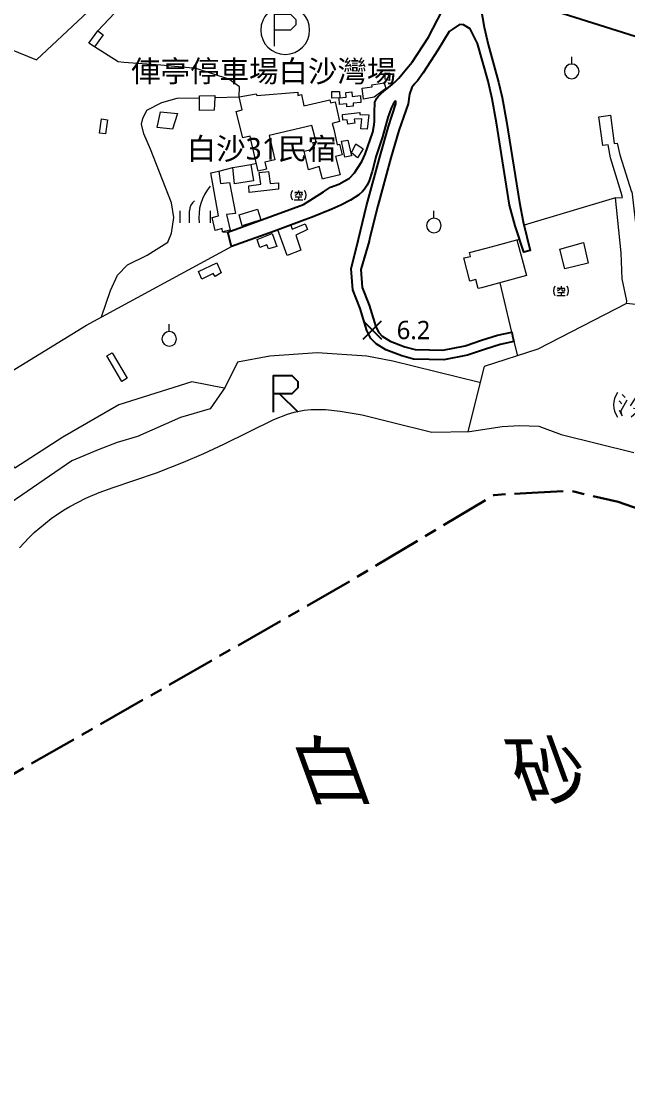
# Model space of a CAD drawing. Extents: x 219840 to 222438, y 2425093 to 2427865.
# Drawn here: x 220472.6 to 220721, y 2426125.6 to 2426565.2 of the extents above; entities that cross this region are included whole.
import ezdxf
from ezdxf.enums import TextEntityAlignment as Align

# ---------------------------------------------------------------- set-up
doc = ezdxf.new("R2010")
doc.units = 0
doc.linetypes.add('103', pattern=[32.5, 20, -3.75, 5, -3.75])
for name, color, linetype, lineweight in [('9230000', 7, '103', 30), ('9310100', 7, 'Continuous', 20), ('9530200', 5, 'Continuous', 20), ('9720000', 3, 'Continuous', 20), ('9730301', 3, 'Continuous', 20), ('9790103', 7, 'Continuous', 20), ('9960204', 7, 'Continuous', 20)]:
    doc.layers.add(name, color=color, linetype=linetype, lineweight=lineweight)
for name, color, linetype in [('9420001', 1, 'Continuous'), ('9540104', 7, 'Continuous'), ('9810200', 7, 'Continuous'), ('9950404', 7, 'Continuous')]:
    doc.layers.add(name, color=color, linetype=linetype)
doc.layers.add('9510402', color=34, linetype='Continuous', lineweight=20, true_color=0xa55200)
doc.layers.add('9790201', color=34, linetype='145', lineweight=20, true_color=0xa55200)
doc.styles.add('LMP', font='Microsoft JhengHei.ttf')
doc.linetypes.add('145', pattern='A,0,-7.5,[10,base.shx,S=1,R=0,X=0,Y=0]', length=7.5)

# ---------------------------------------------------------------- blocks, each defined once
blk = doc.blocks.new('97913')
at = {"linetype": 'Continuous'}
for points in [[(-10, 8.7, 0.333333), (-10, -6.3)], [(10, -6.3, 0.333333), (10, 8.7)]]:
    blk.add_lwpolyline(points, format="xyb", dxfattribs=at)
for points in [[(-5.3, 6.5), (-5.5, 5.4), (-6.1, 3.7)], [(-1.7, 5.9), (-2.2, 3.7), (-3.9, 1.8), (-6.1, 0.7)], [(-5.4, 5.9), (6.4, 5.9), (4.4, 4)], [(0, 8.7), (0, 6.2)], [(1.1, 5.9), (1.1, 2.6), (1.6, 1.5), (5.8, 1.5), (6.3, 2.1), (6, 3.3)], [(-6.9, -6.3), (6.9, -6.3)], [(-5.3, -1.5), (5.5, -1.5)], [(0, -1.5), (0, -6.3)]]:
    blk.add_lwpolyline(points, dxfattribs=at)
blk = doc.blocks.new('97200')
at = {"linetype": 'Continuous'}
for points in [[(6.25, 15, 0.214635), (1.75, 0)], [(-0.25, 9, 0.201941), (-2.25, 5)]]:
    blk.add_lwpolyline(points, format="xyb", dxfattribs=at)
for points in [[(-6.25, 5), (-6.25, 0)], [(-2.25, 0), (-2.25, 5)], [(6.25, 5), (6.25, 0)]]:
    blk.add_lwpolyline(points, dxfattribs=at)
blk = doc.blocks.new('97331')
at = {"linetype": 'Continuous'}
blk.add_lwpolyline([(0, 3), (0, 6)], dxfattribs=at)
blk.add_lwpolyline([(-3, 0, 1), (3, 0, 1)], format="xyb", close=True, dxfattribs=at)
blk = doc.blocks.new('95142')
at = {"linetype": 'Continuous'}
for points in [[(-5.81, 4.45, 0.333333), (-5.81, -5.55)], [(7.52, -5.55, 0.333333), (7.52, 4.45)]]:
    blk.add_lwpolyline(points, format="xyb", dxfattribs=at)
for points in [[(2.69, 4.45), (2.69, -2.26)], [(-5.19, 1.1), (-4.09, -0.18)], [(-4.46, -3.1), (-1.9, 1.47)], [(-3.97, 3.69), (-2.69, 2.41)], [(1.37, 2.12), (-0.64, -0.99)], [(4.49, 1.75), (7.29, 0.1)], [(-5.19, -2.73), (-3.91, -5.11)], [(-3.91, -5.11), (-4.46, -3.1)], [(6.02, -0.13), (-0.3, -5.55)], [(2.69, -2.26), (0.68, -2.08)]]:
    blk.add_lwpolyline(points, dxfattribs=at)
blk = doc.blocks.new('99624')
at = {"linetype": 'Continuous'}
blk.add_lwpolyline([(-10, 0, 1), (10, 0, 1)], format="xyb", close=True, dxfattribs=at)
for points in [[(-4.37, -6.56), (-4.37, 6.56), (2.19, 6.56), (4.37, 4.38), (4.37, 2.19), (2.19, 0), (-4.37, 0)], [(-4.37, 0), (-4.37, 0)]]:
    blk.add_lwpolyline(points, dxfattribs=at)
blk = doc.blocks.new('98120')
at = {"linetype": 'Continuous'}
for points in [[(-3.75, -3.75), (3.75, 3.75)], [(-3.75, 3.75), (3.75, -3.75)]]:
    blk.add_lwpolyline(points, dxfattribs=at)
blk = doc.blocks.new('95411d')
for points in [[(-5, -7.58), (-5, 7.48), (2.44, 7.48), (4.97, 4.96), (4.97, 2.38), (2.44, 0), (-5, 0)], [(5.07, -7.58), (-2.52, 0)]]:
    blk.add_lwpolyline(points)

msp = doc.modelspace()

# ---------------------------------------------------------------- linework, layer by layer
at = {"layer": '9230000', "flags": 128}
msp.add_lwpolyline([(221274.04, 2425094.92), (221247.47, 2425130.72), (221242.42, 2425142.38), (221232.73, 2425170.79), (221225.99, 2425179.54), (221195.19, 2425216.75), (221167.03, 2425250.23), (221154.25, 2425274.33), (221130.21, 2425322.67), (221115.04, 2425338.79), (221084.15, 2425377.66), (221050.67, 2425413.24), (221039.46, 2425430.83), (221018.87, 2425470.59), (221009.5, 2425483.7), (220975.66, 2425530.51), (220960.37, 2425567.26), (220952.27, 2425600.36), (220940.23, 2425632.61), (220933.05, 2425666.85), (220931.82, 2425680.36), (220934.49, 2425682.37), (220935.81, 2425683.37), (220941.75, 2425681.76), (220946.38, 2425675.97), (220949.32, 2425666.89), (220953.66, 2425658.42), (220958.59, 2425656.7), (220961.43, 2425659.98), (220961.75, 2425662.97), (220962.01, 2425665.33), (220960.59, 2425673.37), (220963.39, 2425683.9), (220963.72, 2425699.82), (220963.57, 2425717.53), (220959.98, 2425735.41), (220958.61, 2425747.28), (220957.36, 2425789.07), (220960.93, 2425799.98), (220967.72, 2425817.43), (220969.61, 2425822.29), (220975.3, 2425840.56), (220977.7, 2425848.29), (220978.19, 2425866.89), (220975.14, 2425886.8), (220965.69, 2425913.03), (220964.53, 2425922.09), (220966.13, 2425947.3), (220968.77, 2425964.97), (220977.38, 2425992.24), (220985.46, 2426017.75), (220988.72, 2426022.08), (220993.35, 2426028.22), (220997.03, 2426037.72), (220997.04, 2426038.26), (220997.61, 2426053.89), (220997.77, 2426095.67), (221000.86, 2426108.24), (221002.4, 2426130), (221000.03, 2426152.97), (220980.06, 2426181.37), (220950.8, 2426208.87), (220871.43, 2426273.59), (220847.44, 2426286.25), (220822.6, 2426301.47), (220802.49, 2426318.68), (220777.46, 2426329.32), (220758.19, 2426343.45), (220736.32, 2426361.94), (220717.09, 2426368.56), (220697.45, 2426373.14), (220681.68, 2426372.33), (220666.18, 2426371.39), (220606.08, 2426335.39), (220454.04, 2426248.41), (220317.79, 2426201.44), (220175.44, 2426217.89), (220103.35, 2426290.81), (220097.78, 2426442.19), (220062.76, 2426650.69), (220063.03, 2426914.58), (220038.28, 2427106.2), (220085.03, 2427343.91), (220113.63, 2427581.73), (220133.1, 2427806.68), (220141.57, 2427864.8)], dxfattribs=at)
at = {"layer": '9310100', "flags": 128}
for points in [[(220506.14, 2426559.73), (220502.58, 2426554.79), (220500.21, 2426556.36), (220503.89, 2426561.4), (220506.14, 2426559.73)], [(220623.52, 2426544.1), (220623.38, 2426541.06), (220621.62, 2426541.59), (220621.67, 2426544.24), (220623.52, 2426544.1)], [(220617.21, 2426534.25), (220612.76, 2426533.48), (220612.19, 2426537.98), (220616.29, 2426538.5), (220616.24, 2426539.28), (220621.26, 2426540.15), (220621.95, 2426537.85), (220617.21, 2426534.25)], [(220585.84, 2426536.34), (220585.91, 2426534.99), (220587.42, 2426535.3), (220588.4, 2426530.74), (220599, 2426533.17), (220599.3, 2426531.86), (220601.12, 2426532.28), (220602.24, 2426527.47), (220602.69, 2426525.53), (220602.96, 2426524.29), (220599.91, 2426523.51), (220600.58, 2426521.08), (220601.95, 2426514.79), (220603.01, 2426515.04), (220604.05, 2426510.64), (220601.33, 2426510.01), (220603.24, 2426502.52), (220596.85, 2426500.97), (220595.95, 2426500.74), (220594.61, 2426505.82), (220590.2, 2426504.44), (220588.53, 2426512.08), (220592.71, 2426513.19), (220592.66, 2426513.49), (220592.08, 2426515.65), (220593.38, 2426515.99), (220591.67, 2426522.68), (220574.09, 2426518.54), (220576.45, 2426508.55), (220572.41, 2426507.59), (220573.08, 2426504.73), (220569.66, 2426503.92), (220566.51, 2426517.43), (220566.29, 2426518.33), (220563.29, 2426517.58), (220560.58, 2426528.4), (220563.02, 2426529), (220561.9, 2426534.38), (220568.87, 2426535.59), (220569.02, 2426534.94), (220585.84, 2426536.34)], [(220603.12, 2426534), (220599.86, 2426533.86), (220599.75, 2426536.56), (220602.97, 2426536.59), (220603.12, 2426534)], [(220607.96, 2426536.45), (220608.15, 2426534.51), (220611.49, 2426534.86), (220611.67, 2426532.07), (220608.49, 2426531.78), (220608.56, 2426530.56), (220606.01, 2426530.34), (220605.92, 2426531.55), (220603.01, 2426531.29), (220602.86, 2426533.95), (220605.66, 2426534.25), (220605.48, 2426536.21), (220607.96, 2426536.45)], [(220551.64, 2426528.91), (220545.58, 2426528.77), (220545.55, 2426534), (220545.55, 2426534.85), (220551.89, 2426534.93), (220551.85, 2426534.14), (220551.64, 2426528.91)], [(220536.56, 2426527.6), (220534.51, 2426521.13), (220528.26, 2426521.8), (220529.57, 2426528.26), (220536.56, 2426527.6)], [(220614.9, 2426527), (220614.33, 2426521.2), (220611.75, 2426521.35), (220612.07, 2426525.42), (220608.9, 2426525.2), (220609.17, 2426523.63), (220606.31, 2426523.24), (220606.06, 2426525), (220604.28, 2426524.87), (220604.17, 2426527.21), (220611.22, 2426528), (220611.32, 2426527.18), (220614.9, 2426527)], [(220713.95, 2426526.85), (220715.49, 2426515.25), (220716.74, 2426515.4), (220717.8, 2426510.66), (220722.53, 2426495.56), (220722.66, 2426495.57), (220727.09, 2426458.29), (220728.53, 2426458.55), (220728.88, 2426455.58), (220726.34, 2426455.2), (220726.34, 2426449.25), (220725.45, 2426449.24), (220720.47, 2426449.72), (220720.61, 2426450.82), (220718.69, 2426459.9), (220718.32, 2426470.53), (220716.03, 2426493.08), (220718.92, 2426493.14), (220718.4, 2426495.21), (220713.94, 2426509.45), (220713.07, 2426514.7), (220710.8, 2426514.51), (220709.18, 2426526.15), (220713.95, 2426526.85)], [(220507.92, 2426525.02), (220507.06, 2426519.24), (220504.64, 2426519.53), (220505.45, 2426525.41), (220507.92, 2426525.02)], [(220607.81, 2426510.23), (220605.14, 2426509.72), (220603.73, 2426516.19), (220603.81, 2426516.19), (220606.4, 2426516.65), (220607.81, 2426510.23)], [(220612.67, 2426513.13), (220610.37, 2426509.44), (220607.82, 2426511.45), (220609.64, 2426515.08), (220612.67, 2426513.13)], [(220567.68, 2426500), (220559.98, 2426498.83), (220559.18, 2426505.45), (220566.6, 2426506.64), (220567.68, 2426500)], [(220553.57, 2426503.95), (220554.14, 2426498.94), (220557.86, 2426499.32), (220560.4, 2426486.65), (220556.66, 2426486.2), (220558.11, 2426479.87), (220555.07, 2426479.1), (220554.85, 2426480.47), (220552.05, 2426479.68), (220550.8, 2426484.96), (220553.44, 2426485.65), (220550.17, 2426503.3), (220553.57, 2426503.95)], [(220573.88, 2426503.87), (220574.48, 2426498.96), (220577.9, 2426499.18), (220577.97, 2426496.54), (220566, 2426495.25), (220565.79, 2426497.96), (220570.65, 2426498.58), (220570.02, 2426503.39), (220573.88, 2426503.87)], [(220570.78, 2426484.04), (220563.06, 2426481.58), (220561.79, 2426486.1), (220569.35, 2426488.39), (220570.78, 2426484.04)], [(220588.85, 2426482.39), (220589.82, 2426480.13), (220585.03, 2426477.81), (220587.09, 2426471.63), (220581.54, 2426469.48), (220577.68, 2426479.94), (220583.03, 2426481.91), (220583.55, 2426480.28), (220588.85, 2426482.39)], [(220575.4, 2426478.5), (220577.33, 2426473.11), (220573.9, 2426472.15), (220573.16, 2426473.77), (220570.33, 2426472.7), (220569.2, 2426475.94), (220575.4, 2426478.5)], [(220679.55, 2426461.2), (220661.11, 2426456.23), (220659.76, 2426455.87), (220658.75, 2426459.64), (220656.4, 2426458.87), (220653.93, 2426468.44), (220656.62, 2426469.07), (220656.26, 2426470.71), (220663.05, 2426472.49), (220667.15, 2426473.59), (220675.6, 2426475.87), (220679.55, 2426461.2)], [(220704.83, 2426466.27), (220695.27, 2426463.95), (220693.25, 2426471.96), (220702.95, 2426474.79), (220704.83, 2426466.27)], [(220554.44, 2426462.35), (220552.04, 2426460.86), (220551.24, 2426462.13), (220546.54, 2426459.8), (220545.15, 2426462.83), (220552.71, 2426466.49), (220554.44, 2426462.35)], [(220515.9, 2426419.19), (220513.7, 2426417.92), (220507.64, 2426428.37), (220509.86, 2426429.65), (220515.9, 2426419.19)]]:
    msp.add_lwpolyline(points, close=True, dxfattribs=at)
at = {"layer": '9420001', "flags": 128}
for points in [[(220773.5, 2426543.58), (220674.62, 2426574.75)], [(220660.9, 2426570.81), (220662.21, 2426562.91), (220663.88, 2426555.85), (220668.15, 2426540.43), (220669.58, 2426534.06), (220671.34, 2426524.22), (220676.63, 2426491.11), (220678.24, 2426483.21), (220681.01, 2426471.53), (220678.42, 2426470.82), (220674.96, 2426481.53), (220672.63, 2426490), (220667.22, 2426523.79), (220665.45, 2426533.62), (220663.8, 2426540.75), (220659.53, 2426556.18), (220659.14, 2426557.01), (220656.49, 2426562.2), (220653.78, 2426563.86), (220652.12, 2426563.98), (220649.14, 2426562), (220647.83, 2426561.12), (220643.25, 2426553.42), (220637.29, 2426544.16), (220634.88, 2426540.98), (220633.52, 2426539.52), (220633.43, 2426539.3), (220632.65, 2426538.2), (220631.64, 2426535.44), (220631.03, 2426531.48), (220627.23, 2426520.57), (220623.96, 2426509.46), (220618.63, 2426489.8), (220615.25, 2426476.22), (220615.07, 2426475.26), (220611.75, 2426463.74), (220612.26, 2426456.32), (220615.15, 2426449.08), (220617.78, 2426440.27), (220619.03, 2426437.86), (220620.46, 2426436.41), (220623.66, 2426434.32), (220629.73, 2426432.11), (220633.89, 2426430.96), (220639.87, 2426430.77), (220645.32, 2426430.7), (220654.41, 2426432.46), (220661.15, 2426434.73), (220667.74, 2426436.88), (220673.49, 2426438.11), (220673.84, 2426436.47), (220674.32, 2426434.25), (220668.76, 2426433.07), (220662.39, 2426430.99), (220655.42, 2426428.64), (220645.67, 2426426.75), (220639.69, 2426426.83), (220633.2, 2426427.05), (220628.53, 2426428.35), (220621.88, 2426430.77), (220617.95, 2426433.34), (220615.81, 2426435.51), (220614.11, 2426438.79), (220611.42, 2426447.78), (220608.37, 2426455.43), (220607.78, 2426464.01), (220610.68, 2426476.11), (220614.01, 2426489.7), (220619.57, 2426510.24), (220623.09, 2426522.21), (220626.07, 2426531.5), (220626.07, 2426532.49), (220625.74, 2426532.6), (220624.96, 2426531.43), (220624.06, 2426529.71), (220622.72, 2426525.95), (220620.6, 2426518.05), (220617.91, 2426510.22), (220616.28, 2426503.8), (220615.07, 2426499.95), (220614.25, 2426498.17), (220613.2, 2426496.55), (220612.35, 2426495.59), (220610.85, 2426494.28), (220607.44, 2426492.05), (220603.52, 2426490.03), (220599.86, 2426488.39), (220591.73, 2426485.19), (220590.18, 2426484.58), (220588.73, 2426484.01), (220578.56, 2426480.27), (220576.35, 2426479.45), (220558.74, 2426473.09), (220557.14, 2426478.99), (220588.22, 2426490.26), (220596.34, 2426495.53), (220599.22, 2426497.39), (220602.64, 2426498.7), (220607.06, 2426501.11), (220609.03, 2426503.31), (220612.07, 2426507.87), (220613.53, 2426510.91), (220616.64, 2426519.91), (220617.21, 2426523.08), (220617.33, 2426524.34), (220617.27, 2426527.89), (220617.46, 2426532.2), (220618.22, 2426533.78), (220618.79, 2426534.51), (220620.12, 2426535.84), (220621.01, 2426536.53), (220624.5, 2426539.39), (220626.11, 2426540.92), (220627.22, 2426541.98), (220630.35, 2426545.79), (220632.7, 2426548.61), (220639.39, 2426558.8), (220644.98, 2426569.65)]]:
    msp.add_lwpolyline(points, dxfattribs=at)
at = {"layer": '9530200', "flags": 128}
msp.add_lwpolyline([(220471.9, 2426349.8), (220475.72, 2426353.92), (220477.88, 2426356), (220480.13, 2426358), (220484.86, 2426361.75), (220489.83, 2426365.16), (220492.4, 2426366.73), (220498.98, 2426370.14), (220504.51, 2426372.45), (220510.15, 2426374.51), (220527.96, 2426380.5), (220539.1, 2426384.84), (220547.33, 2426388.4), (220555.51, 2426392.17), (220576.03, 2426402.34), (220581.58, 2426404.53), (220584.39, 2426405.36), (220588.44, 2426406.12), (220591.34, 2426406.38), (220597.22, 2426406.35), (220603.17, 2426405.76), (220612.17, 2426404.16), (220624.19, 2426401.28), (220640.83, 2426397.07), (220656.17, 2426397.34), (220669.66, 2426399.38), (220676.64, 2426399.84), (220684.55, 2426399.62), (220693.73, 2426396.16), (220723.59, 2426388.74)], dxfattribs=at)
at = {"layer": '9790201', "flags": 128}
for points in [[(220660.24, 2426417.45), (220624.84, 2426426.23), (220614.12, 2426428.23), (220593.78, 2426429.64), (220574.44, 2426428.24), (220561.17, 2426425.8), (220556.04, 2426415.59), (220549.97, 2426406.72), (220537.83, 2426403.12), (220520.23, 2426395.28), (220511.91, 2426392.84), (220504.08, 2426389.94), (220493.26, 2426385.34), (220465.77, 2426366.62), (220458.5, 2426359.94), (220450.08, 2426347.43), (220444.92, 2426346.3), (220436.04, 2426343.02), (220428.48, 2426339.68), (220420.5, 2426339.59), (220403.87, 2426335.22), (220392.68, 2426330.77), (220370.35, 2426329.69), (220355.41, 2426326.35), (220345.23, 2426321.59), (220335.63, 2426315.35), (220325.23, 2426309.28), (220319.3, 2426307.73), (220312.4, 2426309.16), (220306.5, 2426309.24), (220295.37, 2426308.46), (220282.72, 2426306.1), (220275.81, 2426308.27), (220267.52, 2426313.21), (220264.04, 2426315.51), (220261.16, 2426321.33), (220258.19, 2426326.93), (220257.27, 2426332.35), (220258.76, 2426338.29), (220262.16, 2426342.26), (220262.8, 2426345.8), (220261.9, 2426349.78), (220256.02, 2426356.08), (220250.54, 2426360.33), (220246.81, 2426360.42), (220242.05, 2426356.09), (220239.5, 2426355.54), (220237.07, 2426357.58), (220233.96, 2426362), (220234.08, 2426368.36), (220231.2, 2426377.44), (220227.41, 2426384), (220223.08, 2426385.25), (220215.83, 2426382.96), (220211.44, 2426383.27), (220206.25, 2426388.44), (220203.23, 2426393.77), (220203.78, 2426399.97), (220203.61, 2426409.61), (220197.9, 2426417.3), (220190.52, 2426423.28), (220189.6, 2426426.73), (220189.03, 2426432.77), (220191.99, 2426466.99), (220193.03, 2426481.82), (220192.81, 2426502.37), (220192.2, 2426516.13), (220188.96, 2426522.8), (220187.99, 2426525.8), (220188.17, 2426533.01), (220190.08, 2426549.97), (220188.44, 2426556.28), (220186.23, 2426556.83), (220181.39, 2426555.97), (220176.33, 2426558.24), (220170.82, 2426567.84), (220168.32, 2426576.3), (220164.41, 2426591.68), (220164.98, 2426599.88), (220166.35, 2426606.46), (220167.72, 2426609.78), (220168.41, 2426625.66), (220167.26, 2426631.37), (220163.57, 2426633.63), (220156.72, 2426636.24), (220155.53, 2426640.78), (220154.77, 2426647.56), (220155.52, 2426674.71), (220152.18, 2426688.05), (220150.16, 2426697.79), (220148.79, 2426707.08), (220146.11, 2426729.14), (220145.29, 2426740.93), (220142.23, 2426754.71), (220138.91, 2426770), (220136.39, 2426787.84), (220134.54, 2426796.8), (220131.66, 2426802.82), (220128.35, 2426808.88), (220127.14, 2426815.64), (220121.12, 2426857.16), (220121.76, 2426875.47), (220122.67, 2426888.28), (220122.6, 2426920.6), (220123.64, 2426932.96), (220122.46, 2426962.91), (220123.09, 2426977.35), (220124.79, 2427009.74), (220127.15, 2427029.58), (220126.36, 2427033.28), (220126.48, 2427038.25), (220128.61, 2427063.7), (220133.02, 2427069.11), (220134.3, 2427094.97), (220134.63, 2427106.82), (220134.28, 2427119.12), (220136.44, 2427129.77), (220141.78, 2427139.76), (220145.07, 2427154.2), (220146.15, 2427158.98), (220153.72, 2427207.79), (220162.25, 2427250.48), (220165.44, 2427259.86), (220167.39, 2427268.23), (220167.15, 2427283.09), (220167.43, 2427294.23), (220170.82, 2427307.83), (220175.6, 2427322.53), (220183.18, 2427344.65), (220187.08, 2427354.4), (220190.52, 2427366.3), (220191.85, 2427376.35), (220192.09, 2427382.47), (220194.4, 2427407.99), (220196.08, 2427420.94), (220198.6, 2427430.71), (220200.68, 2427440.08), (220207.56, 2427457.12), (220210.9, 2427461.39), (220214.03, 2427466.11), (220215.42, 2427472.35), (220215, 2427479.91), (220217.65, 2427490.79), (220220.48, 2427496.17), (220219.26, 2427499.18), (220216.16, 2427501.24), (220213.15, 2427504.24), (220212.1, 2427509.22), (220213.61, 2427528.88), (220217.61, 2427544.61), (220217.04, 2427549.51), (220218.85, 2427560.19), (220223.44, 2427570.77), (220223.9, 2427577.29), (220225.27, 2427583.63), (220224.29, 2427591.61), (220223.53, 2427603.05), (220226.64, 2427611.52), (220231.22, 2427620.44), (220233.39, 2427622.75), (220234.76, 2427625.21), (220236.08, 2427628.76), (220236.07, 2427632.26), (220234.65, 2427636.72), (220234.04, 2427643.5), (220237.71, 2427652.94), (220238.32, 2427660.13), (220243, 2427670.24), (220248.26, 2427674.1), (220250.66, 2427677.66), (220251.85, 2427686.07), (220249.69, 2427692.21), (220249.6, 2427700.01), (220248.01, 2427707.04), (220246.84, 2427710.06), (220246.44, 2427714.72), (220247.7, 2427718.65), (220251.74, 2427722.11), (220253.72, 2427725.99), (220254.25, 2427732.59), (220251.63, 2427737.22), (220250.6, 2427741.42), (220251.97, 2427750.13), (220251.63, 2427763.74), (220256.46, 2427780.09), (220261.31, 2427792.3), (220268.5, 2427808.53), (220271.75, 2427813.16), (220274.19, 2427834.35), (220275.24, 2427842.41), (220272.66, 2427846.38), (220271.43, 2427851.56), (220271.04, 2427855.21), (220270.43, 2427864.56)], [(220318.72, 2426791.5), (220285.14, 2426778.05), (220282, 2426779), (220271.15, 2426822.11), (220244.08, 2426815.6), (220240.96, 2426817.88), (220233.38, 2426857), (220229.46, 2426869.03), (220226.25, 2426868.52), (220216.77, 2426864.77), (220214.41, 2426858.43), (220230.22, 2426787.32), (220224.08, 2426781.98), (220207.44, 2426771.62), (220190.08, 2426766.68), (220187.18, 2426763.71), (220205.16, 2426717.27), (220218.59, 2426686.6), (220238.9, 2426660.47), (220231.32, 2426644.64), (220231.29, 2426631.19), (220234.29, 2426623.09), (220245.33, 2426587.97), (220248.2, 2426580.46), (220255.09, 2426576.55), (220270.91, 2426567.59), (220308.73, 2426598.6), (220318.09, 2426604.55), (220324.39, 2426603.99), (220359.32, 2426573.3), (220364.9, 2426570.93), (220409.57, 2426572.02), (220435.06, 2426567.24), (220478.81, 2426549.46), (220529.33, 2426596.81), (220530.99, 2426599.66), (220538.4, 2426618.01)], [(220503.89, 2426561.4), (220517.53, 2426575.96), (220528.72, 2426583.42), (220537.88, 2426586.89), (220549.19, 2426589.61), (220555.41, 2426590.69), (220561.93, 2426589.43), (220576.5, 2426588.29), (220579.84, 2426591.14), (220580.43, 2426594.65), (220581.89, 2426604.61)], [(220561.9, 2426534.38), (220562, 2426538.43), (220557.6, 2426541.55), (220544.29, 2426545.94), (220529.68, 2426547.38), (220514.62, 2426548.37), (220512.25, 2426548.7), (220502.58, 2426554.79)], [(220505.44, 2426444.31), (220509.12, 2426455.07), (220511.99, 2426461.38), (220516.04, 2426465.65), (220524.2, 2426469.6), (220532.58, 2426474.94), (220534.11, 2426478.6), (220535.12, 2426484.94), (220534.18, 2426491), (220525.45, 2426512.97), (220522.82, 2426519.29), (220521.79, 2426523.14), (220522.38, 2426525.56), (220524.01, 2426528.97), (220530.15, 2426532.09), (220536.46, 2426533.79), (220545.55, 2426534)], [(220551.85, 2426534.14), (220561.9, 2426534.38)], [(220553.57, 2426503.95), (220559.18, 2426505.45)], [(220566.6, 2426506.64), (220568.89, 2426507.24)], [(220716.04, 2426493.04), (220678.57, 2426481.82)], [(220555.07, 2426479.1), (220557.14, 2426478.99)], [(220675.6, 2426475.87), (220676.71, 2426476.1)], [(220555.76, 2426415.18), (220542.48, 2426417.74), (220512.59, 2426408.35), (220489.6, 2426395.1), (220469.99, 2426382.35), (220453.15, 2426412.64), (220499.23, 2426440.96), (220558.74, 2426473.09)], [(220673.49, 2426438.11), (220668.82, 2426458.31)], [(220720.47, 2426449.72), (220684.16, 2426431.06), (220662.19, 2426423.94), (220655.55, 2426397.33)], [(220674.32, 2426434.25), (220675.86, 2426428.37)]]:
    msp.add_lwpolyline(points, dxfattribs=at)

# ---------------------------------------------------------------- block references
at = {"layer": '9510402'}
msp.add_blockref('95142', (220722.68, 2426408.86), dxfattribs=at)
at = {"layer": '9540104'}
msp.add_blockref('95411d', (220580.94, 2426412.86), dxfattribs=at)
at = {"layer": '9720000'}
msp.add_blockref('97200', (220543.74, 2426482.77), dxfattribs=at)
at = {"layer": '9730301'}
for p in [(220698.09, 2426544.8), (220641.63, 2426481.72), (220533.17, 2426435.31)]:
    msp.add_blockref('97331', p, dxfattribs=at)
at = {"layer": '9790103', "xscale": 0.25, "yscale": 0.25, "zscale": 0.25}
for p in [(220586.16, 2426493.84), (220693.71, 2426454.65)]:
    msp.add_blockref('97913', p, dxfattribs=at)
at = {"layer": '9810200'}
msp.add_blockref('98120', (220616.39, 2426438.93, 6.23), dxfattribs=at)
at = {"layer": '9960204'}
msp.add_blockref('99624', (220580.7, 2426561.72), dxfattribs=at)

# ---------------------------------------------------------------- texts
at = {"layer": '9530200', "style": 'LMP', "oblique": 340}
for s, p in [('白', (220603.42, 2426259.01)), ('砂', (220692.79, 2426259.01))]:
    msp.add_text(s, height=22.5, dxfattribs=at).set_placement(p, align=Align.MIDDLE)
at = {"layer": '9810200', "style": 'LMP'}
msp.add_text('6.2', height=7.5, dxfattribs=at).set_placement((220626.39, 2426438.93, 6.23), align=Align.MIDDLE_LEFT)
at = {"layer": '9950404', "style": 'LMP'}
msp.add_text('白沙31民宿', height=8.85, dxfattribs=at).set_placement((220571.09, 2426513.31), align=Align.MIDDLE)
at = {"layer": '9960204', "style": 'LMP'}
msp.add_text('俥亭停車場白沙灣場', height=8.85, dxfattribs=at).set_placement((220571.92, 2426545.04), align=Align.MIDDLE)

doc.saveas('drawing.dxf')
